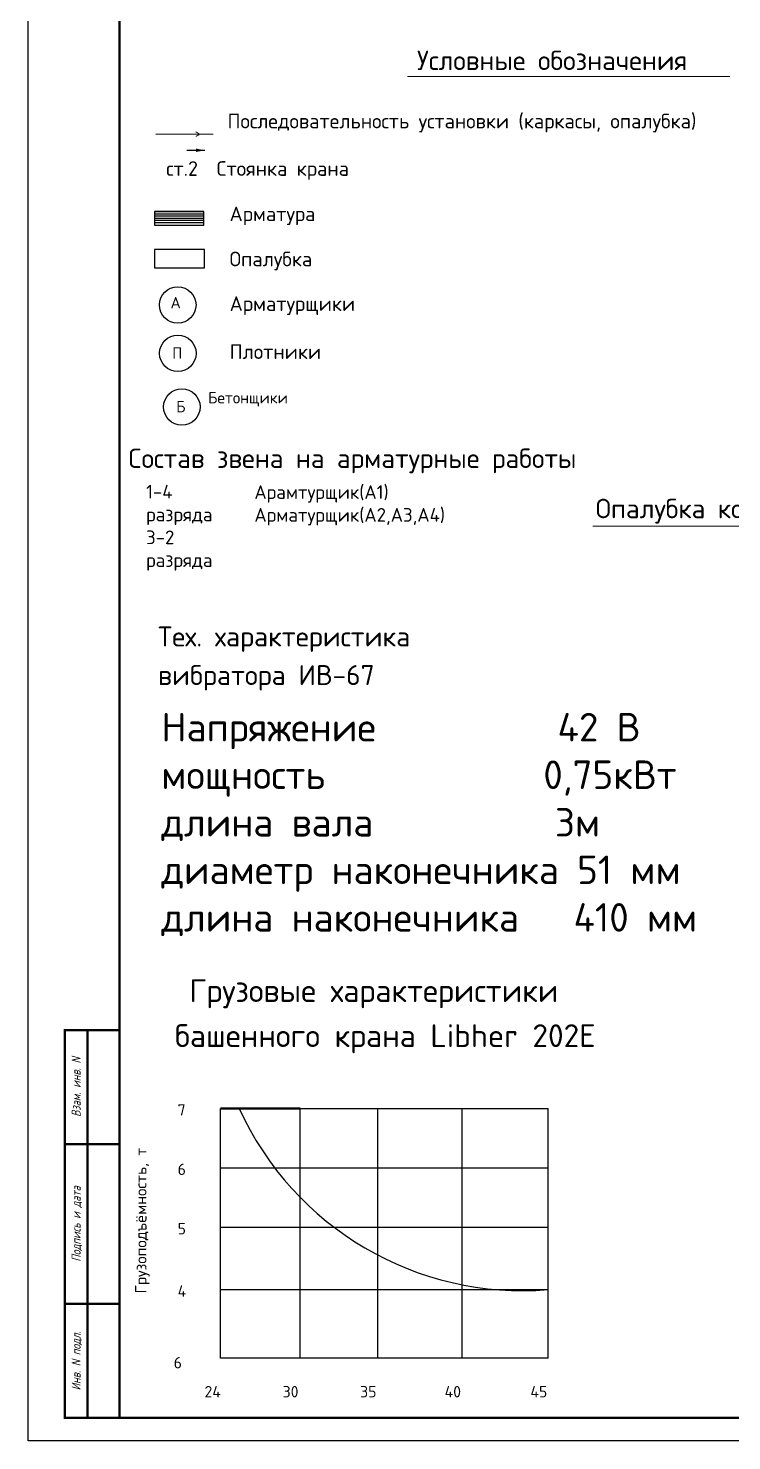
# Model space of a CAD drawing. Header units: millimetres. Extents: x 5763 to 12018931, y 39842 to 3600577.
# Drawn here: x 407633 to 438477, y 54719 to 116627 of the extents above; entities that cross this region are included whole.
import ezdxf
from ezdxf.enums import TextEntityAlignment as Align

# ---------------------------------------------------------------- set-up
doc = ezdxf.new("R2010")
doc.units = ezdxf.units.MM
doc.linetypes.add('DASHED', pattern=[0.75, 0.5, -0.25])
for name, color, linetype, lineweight in [('Все названия', 7, 'Continuous', 30), ('невидимые', 7, 'DASHED', 18), ('разм', 5, 'Continuous', 15)]:
    doc.layers.add(name, color=color, linetype=linetype, lineweight=lineweight)
doc.layers.add('доп_16', color=20, linetype='Continuous')
doc.layers.add('Размеры', color=7, linetype='Continuous')
doc.styles.add('ISOCPEUR', font='isocpeur.ttf')
doc.styles.add('ГОСТ-Н', font='gost.shx', dxfattribs={"oblique": 15})

msp = doc.modelspace()

# ---------------------------------------------------------------- linework, layer by layer
at = {"color": 0, "lineweight": 13}
msp.add_line((443460.51077, 94805.24606), (432380.54979, 94805.24606), dxfattribs=at)
at = {"lineweight": 50}
msp.add_line((416058.27027, 69286.83336), (419561.87539, 69286.83336), dxfattribs=at)
at = {"color": 0}
msp.add_lwpolyline([(407632.7212, 54718.57243), (407632.7212, 173518.57243), (575832.7212, 173518.57243), (575832.7212, 54718.57243)], close=True, dxfattribs=at)
at = {"color": 0, "lineweight": 40, "const_width": 100}
msp.add_lwpolyline([(411632.7212, 55718.57243), (411632.7212, 172518.57243), (574832.7212, 172518.57243), (574832.7212, 55718.57243)], close=True, dxfattribs=at)
at = {"lineweight": 13}
msp.add_lwpolyline([(424264.81132, 114517.90205), (438387.99283, 114517.90205)], dxfattribs=at)
at = {"color": 0, "const_width": 100}
for points in [[(411632.7212, 55718.57243), (409232.7212, 55718.57243), (409232.7212, 72718.57243), (411632.7212, 72718.57243)], [(410232.7212, 55718.57243), (410232.7212, 72718.57243)], [(409232.7212, 67718.57243), (411632.7212, 67718.57243)], [(409232.7212, 60718.57243), (411632.7212, 60718.57243)]]:
    msp.add_lwpolyline(points, dxfattribs=at)
msp.add_arc((429302.17344, 74950.52671), 13653.16979, 204.5083756681, 274.710913615)
at = {"layer": 'доп_16', "color": 7, "ltscale": 100}
for p, q in [((416058.27027, 69286.83336), (430423.48568, 69286.83336)), ((416058.27027, 58339.53067), (416058.27027, 69286.83336)), ((419561.87539, 58339.53067), (419561.87539, 69286.83336)), ((422959.55141, 58339.53067), (422959.55141, 69286.83336)), ((426662.22254, 58339.53067), (426662.22254, 69286.83336)), ((430423.48568, 58339.53067), (430423.48568, 69286.83336)), ((416058.27027, 66682.86376), (430423.48568, 66682.86376)), ((416058.27027, 64078.89416), (430423.48568, 64078.89416)), ((416058.27027, 61343.48059), (430423.48568, 61343.48059)), ((430423.48568, 58339.53067), (416058.27027, 58339.53067))]:
    msp.add_line(p, q, dxfattribs=at)
at = {"layer": 'невидимые', "color": 0, "ltscale": 0.3}
for p, q in [((415155.22677, 111981.3806), (414982.02169, 112081.3806)), ((413211.45559, 111981.3806), (415738.40278, 111981.3806)), ((415155.22677, 111981.3806), (414982.02169, 111881.3806))]:
    msp.add_line(p, q, dxfattribs=at)
at = {"layer": 'Размеры', "color": 0}
for p, q in [((414581.23911, 111278.50326), (415381.23911, 111278.50326)), ((415332.8448, 108578.41284), (413172.8448, 108578.41284)), ((415332.8448, 108482.41284), (413172.8448, 108482.41284)), ((415332.8448, 108386.41284), (413172.8448, 108386.41284)), ((415332.8448, 108290.41284), (413172.8448, 108290.41284)), ((415332.8448, 108194.41284), (413172.8448, 108194.41284)), ((415332.8448, 108098.41284), (413172.8448, 108098.41284))]:
    msp.add_line(p, q, dxfattribs=at)
msp.add_lwpolyline([(415381.23911, 111278.50326, 0, 150, 0), (414981.23911, 111278.50326, 150, 150, 0)], format="xyseb", dxfattribs=at)
for points in [[(415332.8448, 108002.41284), (415332.8448, 108602.41284), (413172.8448, 108602.41284), (413172.8448, 108002.41284)], [(413174.63616, 106131.7957), (415366.98325, 106131.7957), (415366.98325, 106926.22276), (413174.63616, 106926.22276)]]:
    msp.add_lwpolyline(points, close=True, dxfattribs=at)
for centre in [(414187.86326, 104500.24078), (414191.57504, 102379.10313), (414367.48054, 100029.17442)]:
    msp.add_circle(centre, 800, dxfattribs=at)

# ---------------------------------------------------------------- texts
at = {"color": 0, "lineweight": 20, "style": 'ISOCPEUR'}
for s, p in [('Условные обозначения', (424677.5034, 114792.86272)), ('Опалубка колонны', (432512.4645, 95150.7576))]:
    msp.add_text(s, height=851.968, dxfattribs=at).set_placement(p)
at = {"lineweight": 20, "style": 'ISOCPEUR'}
msp.add_text('Состав звена на арматурные работы', height=851.968, dxfattribs=at).set_placement((412027.82543, 97352.99522))
at = {"color": 0, "style": 'ГОСТ-Н', "oblique": 15}
for s, p in [('Взам. инв. N', (409932.7212, 70218.57243)), ('Подпись и дата', (409932.7212, 64218.57243)), ('Инв. N подл.', (409932.7212, 58218.57243))]:
    msp.add_text(s, height=400, rotation=90, dxfattribs=at).set_placement(p, align=Align.CENTER)
at = {"color": 7, "style": 'ISOCPEUR'}
msp.add_text('Грузоподъёмность, т', height=500, rotation=90, dxfattribs=at).set_placement((412817.91002, 61172.35346))
at = {"lineweight": 20, "attachment_point": 1, "style": 'ISOCPEUR'}
for s, width, insert, char_height in [('А', 3.8166721, (413871.00636, 104851.91927), 500), ('П', 3.7468513, (413943.19451, 102642.41735), 500), ('Бетонщики', 38.3429073, (415518.4221, 100684.40262), 500), ('Б', 3.7468513, (414119.1, 100292.48865), 500), ('1-4 разряда^J3-2 разряда', 48.2480951, (412799.28607, 96614.74364), 600), ('Арамтурщик(А1)^JАрматурщик(А2,А3,А4)', 49.0777638, (417546.28632, 96598.53176), 600)]:
    msp.add_mtext_dynamic_manual_height_columns(s, width=width, gutter_width=12.5, heights=[0], dxfattribs=dict(at, insert=insert, char_height=char_height))
at = {"insert": (413465.5038, 86617.8608), "char_height": 1250, "width": 59734.9387228, "attachment_point": 1, "style": 'ISOCPEUR'}
msp.add_mtext('Напряжение          42 В\\Pмощность            0,75кВт\\Pдлина вала          3м\\Pдиаметр наконечника 51 мм\\Pдлина наконечника   410 мм', dxfattribs=at)
at = {"layer": 'Все названия', "color": 7, "style": 'ISOCPEUR'}
for s, height, p in [('Тех. характеристика ', 875, (413321.3671, 89530.6532)), ('вибратора ИВ-67', 875, (413321.3671, 87839.89553)), ('Грузовые характеристики ', 1000, (414696.15665, 73947.37065)), ('башенного крана Libher 202E', 1000, (414064.69473, 71972.79184))]:
    msp.add_text(s, height=height, dxfattribs=at).set_placement(p)
at = {"layer": 'доп_16', "color": 7, "ltscale": 100, "style": 'ISOCPEUR'}
for s, p in [('7', (414182.96941, 68970.3763)), ('6', (414182.96941, 66366.40669)), ('5', (414182.96941, 63762.43709)), ('4', (414182.96941, 61027.02352)), ('6', (414010.93642, 57890.69599)), ('24', (415361.91579, 56618.82371)), ('30', (418787.27382, 56618.82371)), ('35', (422184.94984, 56618.82371)), ('40', (425887.62097, 56618.82371)), ('45', (429648.88411, 56618.82371))]:
    msp.add_text(s, height=500, dxfattribs=at).set_placement(p)
at = {"layer": 'разм', "color": 0, "linetype": 'Continuous', "style": 'ISOCPEUR'}
for s, p in [('Последовательность установки (каркасы, опалубка)', (416369.88192, 112238.49118)), ('ст.2  Стоянка крана', (413678.81175, 110157.54022)), ('Арматура', (416459.38004, 108172.05223)), ('Опалубка', (416459.38004, 106192.61442)), ('Арматурщики', (416463.20707, 104235.54699)), ('Плотники', (416463.22869, 102131.04257))]:
    msp.add_text(s, height=642.2, dxfattribs=at).set_placement(p)

doc.saveas('drawing.dxf')
